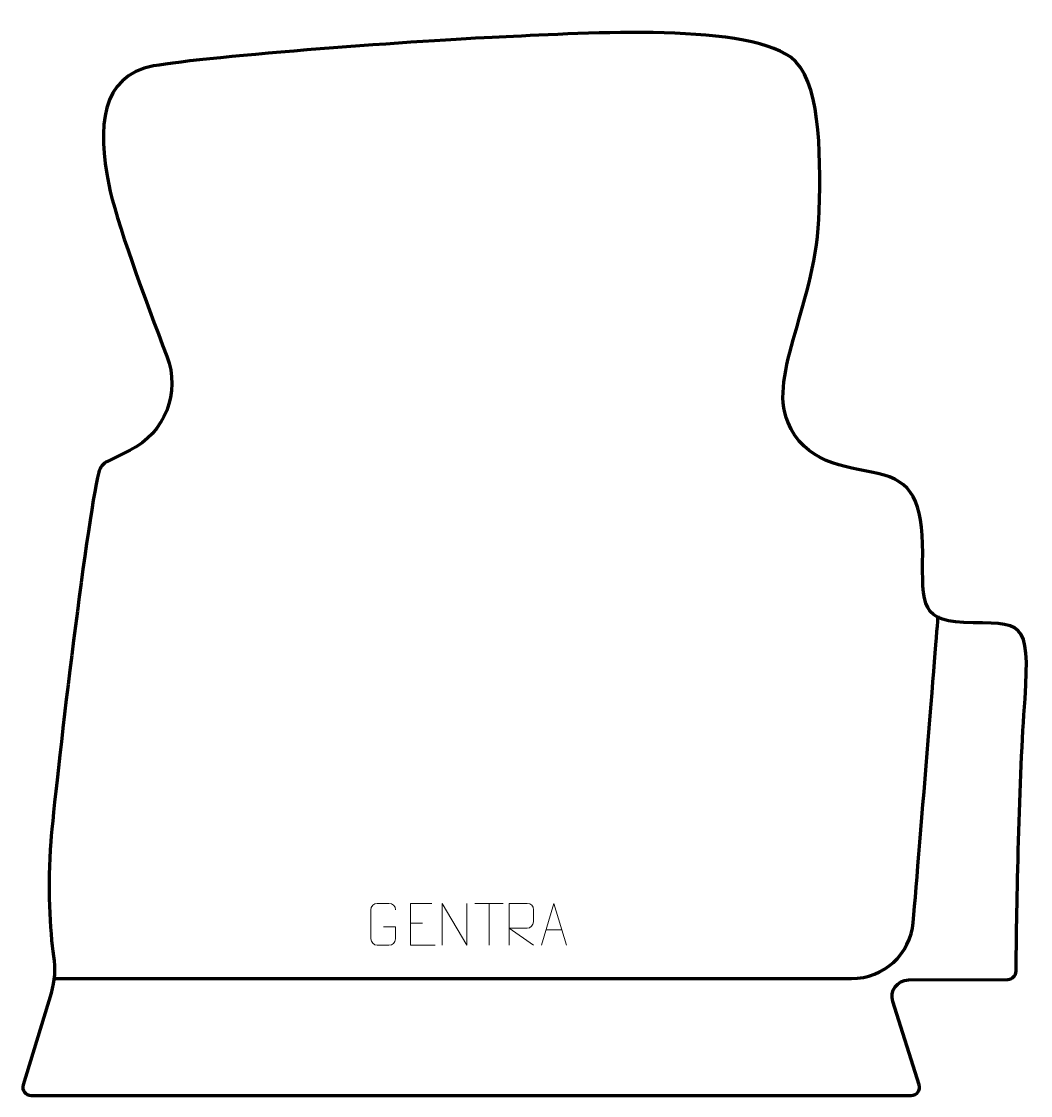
# Model space of a CAD drawing. Header units: millimetres. Extents: x -301 to 303, y -318 to 325.
import ezdxf

# ---------------------------------------------------------------- set-up
doc = ezdxf.new("R2010")
doc.units = ezdxf.units.MM
doc.header["$MEASUREMENT"] = 0
for name, color, linetype in [('layer 1', 7, 'Continuous'), ('layer 2', 7, 'Continuous'), ('layer 3', 7, 'Continuous')]:
    doc.layers.add(name, color=color, linetype=linetype)

msp = doc.modelspace()

# ---------------------------------------------------------------- linework, layer by layer
at = {"layer": 'layer 1', "color": 250, "lineweight": 9}
for points, knots in [([(-84.3347, -217.0564), (-84.3347, -217.0564), (-77.1666, -217.0564), (-77.1666, -217.0564), (-77.1666, -217.0564), (-77.1666, -217.0564), (-77.1666, -224.2245), (-77.1666, -224.2245), (-77.1666, -224.2245), (-77.3063, -226.5479), (-78.9835, -228.0275), (-81.1313, -228.0383), (-81.1313, -228.0383), (-83.4631, -228.0379), (-85.7951, -228.0379), (-88.1266, -228.0383), (-88.1266, -228.0383), (-90.0515, -228.1437), (-92.0237, -226.2592), (-92.0125, -224.2419), (-92.0125, -224.2419), (-92.0121, -218.4718), (-92.0121, -212.7021), (-92.0125, -206.9328), (-92.0125, -206.9328), (-92.0083, -204.7947), (-90.2615, -203.0755), (-88.1092, -203.0889), (-88.1092, -203.0889), (-85.7835, -203.0889), (-83.4574, -203.0889), (-81.1313, -203.0889), (-81.1313, -203.0889), (-79.1846, -203.0535), (-77.1932, -204.545), (-77.1666, -206.9827)], [0, 0, 0, 0, 0.1, 0.1, 0.1, 0.1, 0.2, 0.2, 0.2, 0.2, 0.3, 0.3, 0.3, 0.3, 0.4, 0.4, 0.4, 0.4, 0.5, 0.5, 0.5, 0.5, 0.6, 0.6, 0.6, 0.6, 0.7, 0.7, 0.7, 0.7, 0.8, 0.8, 0.8, 0.8, 1, 1, 1, 1]), ([(-55.4573, -203.0815), (-55.4573, -203.0815), (-68.3312, -203.0815), (-68.3312, -203.0815), (-68.3312, -203.0815), (-68.3312, -203.0815), (-68.3312, -228.0351), (-68.3312, -228.0351), (-68.3312, -228.0351), (-68.3312, -228.0351), (-53.4654, -228.0351), (-53.4654, -228.0351)], [0, 0, 0, 0, 0.25, 0.25, 0.25, 0.25, 0.5, 0.5, 0.5, 0.5, 1, 1, 1, 1]), ([(-49.2119, -227.9895), (-49.2119, -227.9895), (-49.2119, -203.036), (-49.2119, -203.036), (-49.2119, -203.036), (-49.2119, -203.036), (-34.5571, -227.9895), (-34.5571, -227.9895), (-34.5571, -227.9895), (-34.5571, -227.9895), (-34.5571, -203.036), (-34.5571, -203.036)], [0, 0, 0, 0, 0.25, 0.25, 0.25, 0.25, 0.5, 0.5, 0.5, 0.5, 1, 1, 1, 1]), ([(-9.3041, -228.0388), (-9.3041, -228.0388), (-9.3041, -203.0853), (-9.3041, -203.0853), (-9.3041, -203.0853), (-5.7093, -203.0853), (-2.1138, -203.0853), (1.4814, -203.0853), (1.4814, -203.0853), (3.8067, -203.123), (5.364, -204.613), (5.3599, -206.9794), (5.3599, -206.9794), (5.3595, -209.0149), (5.3595, -212.0743), (5.3599, -214.1103), (5.3599, -214.1103), (5.3534, -215.9858), (3.5411, -217.9276), (1.5316, -217.9467), (1.5316, -217.9467), (1.5316, -217.9467), (-9.3041, -217.9467), (-9.3041, -217.9467), (-9.3041, -217.9467), (-9.3041, -217.9467), (5.3506, -228.0388), (5.3506, -228.0388)], [0, 0, 0, 0, 0.125, 0.125, 0.125, 0.125, 0.25, 0.25, 0.25, 0.25, 0.375, 0.375, 0.375, 0.375, 0.5, 0.5, 0.5, 0.5, 0.625, 0.625, 0.625, 0.625, 0.75, 0.75, 0.75, 0.75, 1, 1, 1, 1]), ([(10.1539, -228.0352), (10.1539, -228.0352), (17.5249, -203.0817), (17.5249, -203.0817), (17.5249, -203.0817), (17.5249, -203.0817), (25.0948, -228.0352), (25.0948, -228.0352)], [0, 0, 0, 0, 0.33333333, 0.33333333, 0.33333333, 0.33333333, 1, 1, 1, 1])]:
    msp.add_open_spline(points, degree=3, knots=knots, dxfattribs=at)
for points in [[(-29.7061, -203.1125), (-29.7061, -203.1125), (-12.7189, -203.1125), (-12.7189, -203.1125)], [(-21.2123, -228.0425), (-21.2123, -228.0425), (-21.2123, -203.089), (-21.2123, -203.089)], [(-68.3312, -214.9612), (-68.3312, -214.9612), (-61.1631, -214.9612), (-61.1631, -214.9612)], [(12.8765, -218.7858), (12.8765, -218.7858), (22.3722, -218.7858), (22.3722, -218.7858)]]:
    msp.add_open_spline(points, degree=3, dxfattribs=at)
at = {"layer": 'layer 2', "color": 12, "lineweight": 200}
msp.add_open_spline([(231.397, -317.9987), (231.397, -317.9987), (-295.2993, -317.9987), (-295.2993, -317.9987), (-295.2993, -317.9987), (-298.6545, -317.9987), (-301.0577, -314.7689), (-300.084, -311.5686), (-300.084, -311.5686), (-300.084, -311.5686), (-283.3895, -256.6997), (-283.3895, -256.6997), (-283.3895, -256.6997), (-281.2086, -249.5319), (-280.6914, -241.9703), (-281.8327, -234.5671), (-281.8327, -234.5671), (-284.118, -219.7449), (-285.6272, -192.1063), (-283.5133, -166.0906), (-283.5133, -166.0906), (-280.8678, -133.5287), (-262.3068, 24.9127), (-254.8039, 54.8763), (-254.8039, 54.8763), (-254.0915, 57.7206), (-252.1711, 60.1124), (-249.5355, 61.4143), (-249.5355, 61.4143), (-249.5355, 61.4143), (-236.1046, 68.0472), (-236.1046, 68.0472), (-236.1046, 68.0472), (-215.3041, 78.3194), (-205.7533, 102.6751), (-214.0588, 124.2823), (-214.0588, 124.2823), (-227.1913, 158.4451), (-244.8358, 206.3498), (-248.8501, 227.0836), (-248.8501, 227.0836), (-255.4241, 261.0397), (-254.2289, 292.0171), (-221.9556, 297.9742), (-221.9556, 297.9742), (-189.6829, 303.9313), (-57.6032, 313.4629), (-15.1704, 315.2499), (-15.1704, 315.2499), (27.2627, 317.0373), (130.0364, 324.5986), (159.3209, 303.1527), (159.3209, 303.1527), (176.837, 290.3256), (177.3249, 248.1236), (176.3512, 211.2644), (176.3512, 211.2644), (174.8812, 155.5976), (145.5964, 113.8973), (157.4564, 84.9992), (157.4564, 84.9992), (167.4806, 60.5732), (190.9918, 58.4489), (211.4343, 54.1135), (211.4343, 54.1135), (231.8764, 49.7781), (238.2317, 37.6388), (238.2317, 6.4238), (238.2317, 6.4238), (238.2317, -24.791), (236.2257, -35.1961), (268.4118, -35.1961), (268.4118, -35.1961), (300.5974, -35.1961), (302.7723, -35.6705), (298.8579, -90.2966), (298.8579, -90.2966), (295.4511, -137.8331), (294.3504, -222.4381), (294.1222, -243.598), (294.1222, -243.598), (294.0929, -246.3183), (291.8799, -248.5103), (289.1505, -248.5256), (289.1505, -248.5256), (289.1505, -248.5256), (229.808, -248.8561), (229.808, -248.8561), (229.808, -248.8561), (223.0653, -248.8934), (218.2917, -255.4358), (220.3334, -261.8418), (220.3334, -261.8418), (220.3334, -261.8418), (236.1622, -311.5057), (236.1622, -311.5057), (236.1622, -311.5057), (237.1863, -314.7197), (234.78, -317.9987), (231.397, -317.9987)], degree=3, knots=[0, 0, 0, 0, 0.03846154, 0.03846154, 0.03846154, 0.03846154, 0.07692308, 0.07692308, 0.07692308, 0.07692308, 0.11538462, 0.11538462, 0.11538462, 0.11538462, 0.15384615, 0.15384615, 0.15384615, 0.15384615, 0.19230769, 0.19230769, 0.19230769, 0.19230769, 0.23076923, 0.23076923, 0.23076923, 0.23076923, 0.26923077, 0.26923077, 0.26923077, 0.26923077, 0.30769231, 0.30769231, 0.30769231, 0.30769231, 0.34615385, 0.34615385, 0.34615385, 0.34615385, 0.38461538, 0.38461538, 0.38461538, 0.38461538, 0.42307692, 0.42307692, 0.42307692, 0.42307692, 0.46153846, 0.46153846, 0.46153846, 0.46153846, 0.5, 0.5, 0.5, 0.5, 0.53846154, 0.53846154, 0.53846154, 0.53846154, 0.57692308, 0.57692308, 0.57692308, 0.57692308, 0.61538462, 0.61538462, 0.61538462, 0.61538462, 0.65384615, 0.65384615, 0.65384615, 0.65384615, 0.69230769, 0.69230769, 0.69230769, 0.69230769, 0.73076923, 0.73076923, 0.73076923, 0.73076923, 0.76923077, 0.76923077, 0.76923077, 0.76923077, 0.80769231, 0.80769231, 0.80769231, 0.80769231, 0.84615385, 0.84615385, 0.84615385, 0.84615385, 0.88461538, 0.88461538, 0.88461538, 0.88461538, 0.92307692, 0.92307692, 0.92307692, 0.92307692, 1, 1, 1, 1], dxfattribs=at)
at = {"layer": 'layer 3', "color": 142, "lineweight": 200}
msp.add_open_spline([(-281.3413, -248.0076), (-281.3413, -248.0076), (195.7331, -248.0076), (195.7331, -248.0076), (195.7331, -248.0076), (214.8499, -248.0076), (230.9216, -233.4546), (232.5765, -214.4102), (232.5765, -214.4102), (236.5573, -168.5999), (247.5064, -31.0864), (247.5064, -31.0864)], degree=3, knots=[0, 0, 0, 0, 0.25, 0.25, 0.25, 0.25, 0.5, 0.5, 0.5, 0.5, 1, 1, 1, 1], dxfattribs=at)

doc.saveas('drawing.dxf')
